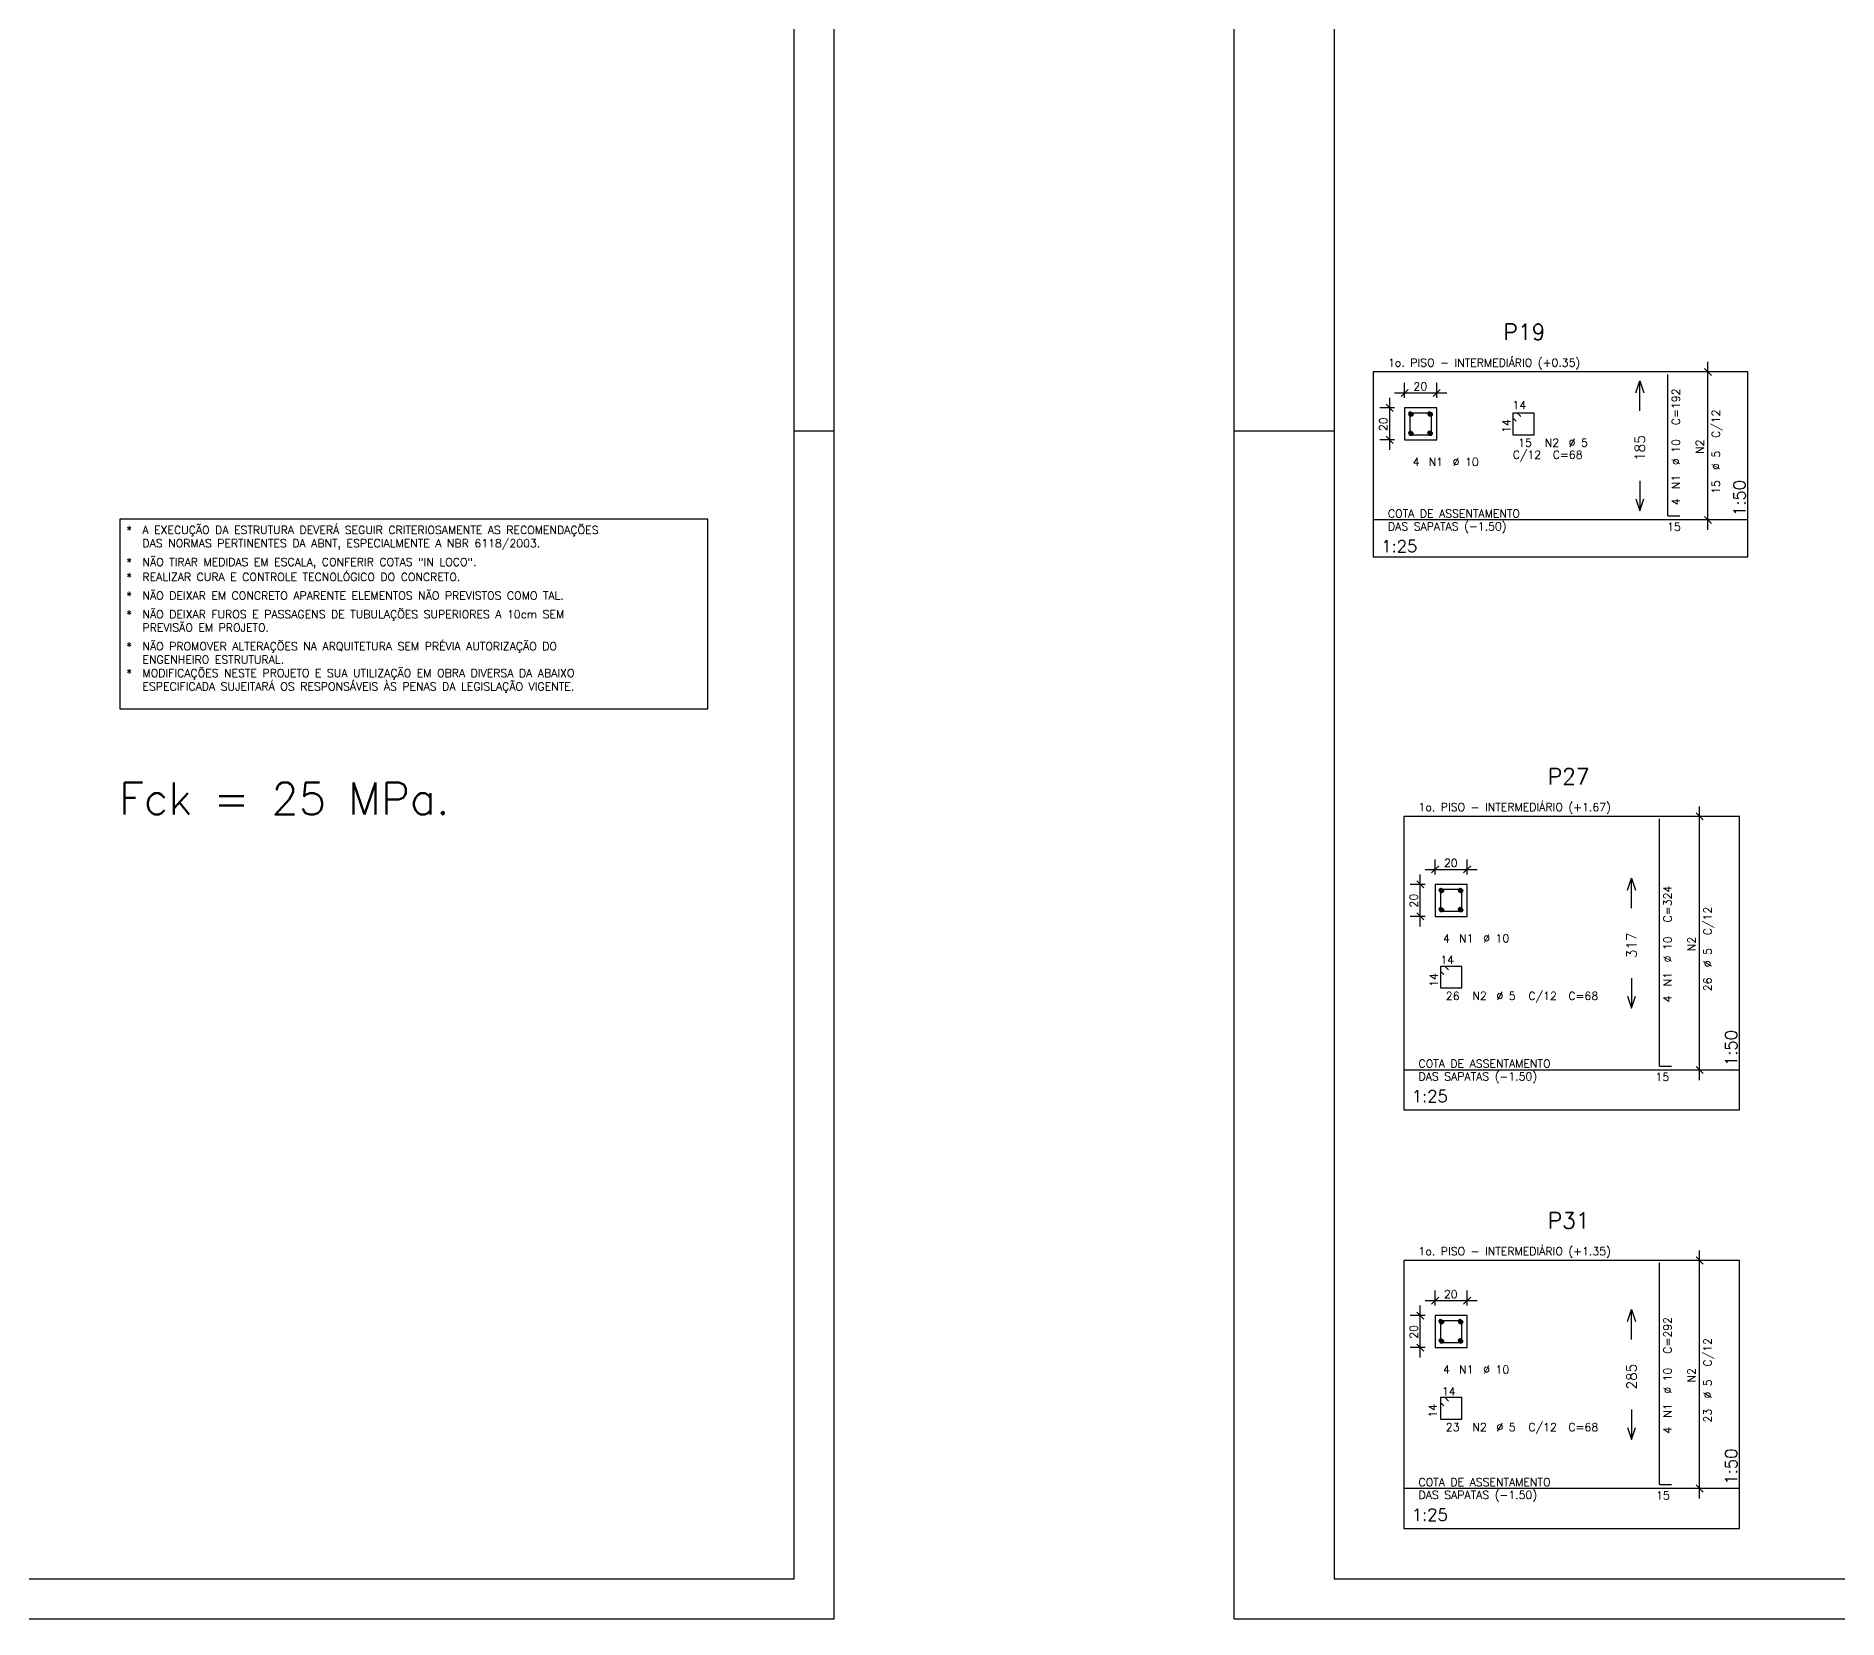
# Model space of a CAD drawing. Extents: x 797 to 1056, y -75 to 15.
# Drawn here: x 846.03 to 868.56, y -26.56 to -6.78 of the extents above; entities that cross this region are included whole.
import ezdxf

# ---------------------------------------------------------------- set-up
doc = ezdxf.new("R2010")
doc.units = 0
doc.header["$MEASUREMENT"] = 0
doc.linetypes.add('ESTILO_TQS_0001', pattern=[1, 0.7, -0.3])
for name, color, linetype in [('06', 6, 'CONTINUOUS'), ('1', 2, 'CONTINUOUS'), ('2', 4, 'CONTINUOUS'), ('3', 8, 'CONTINUOUS'), ('4', 1, 'CONTINUOUS'), ('5', 5, 'CONTINUOUS'), ('CERCADURA', 7, 'CONTINUOUS')]:
    doc.layers.add(name, color=color, linetype=linetype)
doc.styles.get("Standard").update_dxf_attribs({"font": 'ROMANS.SHX'})

msp = doc.modelspace()

# ---------------------------------------------------------------- linework, layer by layer
at = {"layer": '06'}
for p, q in [((855.51, -26.063), (855.51, 14.987)), ((862.26, 2.637), (862.26, -26.063)), ((797.81, -26.063), (855.51, -26.063)), ((862.26, -26.063), (902.56, -26.063))]:
    msp.add_line(p, q, dxfattribs=at)
at = {"layer": '1', "linetype": 'Continuous'}
for p, q in [((863.188, -11.5), (863.216, -11.472)), ((863.188, -11.493), (863.209, -11.472)), ((863.189, -11.506), (863.221, -11.473)), ((863.191, -11.511), (863.226, -11.476)), ((863.195, -11.514), (863.23, -11.479)), ((863.196, -11.509), (863.225, -11.481)), ((863.196, -11.502), (863.218, -11.481)), ((863.198, -11.515), (863.23, -11.482)), ((863.198, -11.518), (863.233, -11.483)), ((863.2, -11.519), (863.235, -11.485)), ((863.428, -11.5), (863.456, -11.472)), ((863.428, -11.493), (863.449, -11.472)), ((863.429, -11.506), (863.461, -11.473)), ((863.431, -11.511), (863.466, -11.476)), ((863.435, -11.514), (863.47, -11.479)), ((863.436, -11.509), (863.465, -11.481)), ((863.436, -11.502), (863.458, -11.481)), ((863.438, -11.515), (863.47, -11.482)), ((863.438, -11.518), (863.473, -11.483)), ((863.44, -11.519), (863.475, -11.485)), ((863.203, -11.52), (863.236, -11.488)), ((863.203, -11.523), (863.239, -11.488)), ((863.207, -11.526), (863.242, -11.492)), ((863.209, -11.522), (863.237, -11.493)), ((863.212, -11.529), (863.244, -11.496)), ((863.216, -11.522), (863.237, -11.5)), ((863.218, -11.53), (863.246, -11.502)), ((863.225, -11.53), (863.246, -11.509)), ((863.443, -11.52), (863.476, -11.488)), ((863.443, -11.523), (863.479, -11.488)), ((863.447, -11.526), (863.482, -11.492)), ((863.449, -11.522), (863.477, -11.493)), ((863.452, -11.529), (863.484, -11.496)), ((863.456, -11.522), (863.477, -11.5)), ((863.458, -11.53), (863.486, -11.502)), ((863.465, -11.53), (863.486, -11.509)), ((863.188, -11.74), (863.216, -11.712)), ((863.188, -11.733), (863.209, -11.712)), ((863.189, -11.746), (863.221, -11.713)), ((863.191, -11.751), (863.226, -11.716)), ((863.195, -11.754), (863.23, -11.719)), ((863.196, -11.749), (863.225, -11.721)), ((863.196, -11.742), (863.218, -11.721)), ((863.198, -11.755), (863.23, -11.722)), ((863.198, -11.758), (863.233, -11.723)), ((863.2, -11.759), (863.235, -11.725)), ((863.203, -11.76), (863.236, -11.728)), ((863.203, -11.763), (863.239, -11.728)), ((863.207, -11.766), (863.242, -11.732)), ((863.209, -11.762), (863.237, -11.733)), ((863.212, -11.769), (863.244, -11.736)), ((863.216, -11.762), (863.237, -11.74)), ((863.218, -11.77), (863.246, -11.742)), ((863.225, -11.77), (863.246, -11.749)), ((863.428, -11.74), (863.456, -11.712)), ((863.428, -11.733), (863.449, -11.712)), ((863.429, -11.746), (863.461, -11.713)), ((863.431, -11.751), (863.466, -11.716)), ((863.435, -11.754), (863.47, -11.719)), ((863.436, -11.749), (863.465, -11.721)), ((863.436, -11.742), (863.458, -11.721)), ((863.438, -11.755), (863.47, -11.722)), ((863.438, -11.758), (863.473, -11.723)), ((863.44, -11.759), (863.475, -11.725)), ((863.443, -11.76), (863.476, -11.728)), ((863.443, -11.763), (863.479, -11.728)), ((863.447, -11.766), (863.482, -11.732)), ((863.449, -11.762), (863.477, -11.733)), ((863.452, -11.769), (863.484, -11.736)), ((863.456, -11.762), (863.477, -11.74)), ((863.458, -11.77), (863.486, -11.742)), ((863.465, -11.77), (863.486, -11.749)), ((863.569, -17.456), (863.597, -17.427)), ((863.569, -17.449), (863.59, -17.427)), ((863.57, -17.461), (863.603, -17.429)), ((863.573, -17.466), (863.607, -17.431)), ((863.576, -17.47), (863.611, -17.435)), ((863.578, -17.465), (863.606, -17.436)), ((863.578, -17.457), (863.599, -17.436)), ((863.579, -17.47), (863.612, -17.438)), ((863.58, -17.473), (863.614, -17.438)), ((863.582, -17.475), (863.616, -17.44)), ((863.584, -17.475), (863.617, -17.443)), ((863.585, -17.479), (863.62, -17.443)), ((863.589, -17.482), (863.623, -17.447)), ((863.59, -17.477), (863.618, -17.449)), ((863.593, -17.484), (863.626, -17.452)), ((863.597, -17.477), (863.618, -17.456)), ((863.599, -17.486), (863.627, -17.457)), ((863.606, -17.486), (863.627, -17.465)), ((863.809, -17.456), (863.837, -17.427)), ((863.809, -17.449), (863.83, -17.427)), ((863.81, -17.461), (863.843, -17.429)), ((863.813, -17.466), (863.847, -17.431)), ((863.816, -17.47), (863.851, -17.435)), ((863.818, -17.465), (863.846, -17.436)), ((863.818, -17.457), (863.839, -17.436)), ((863.819, -17.47), (863.852, -17.438)), ((863.82, -17.473), (863.854, -17.438)), ((863.822, -17.475), (863.856, -17.44)), ((863.824, -17.475), (863.857, -17.443)), ((863.825, -17.479), (863.86, -17.443)), ((863.829, -17.482), (863.863, -17.447)), ((863.83, -17.477), (863.858, -17.449)), ((863.833, -17.484), (863.866, -17.452)), ((863.837, -17.477), (863.858, -17.456)), ((863.839, -17.486), (863.867, -17.457)), ((863.846, -17.486), (863.867, -17.465)), ((863.569, -17.696), (863.597, -17.667)), ((863.569, -17.689), (863.59, -17.667)), ((863.57, -17.701), (863.603, -17.669)), ((863.573, -17.706), (863.607, -17.671)), ((863.576, -17.71), (863.611, -17.675)), ((863.578, -17.705), (863.606, -17.676)), ((863.578, -17.697), (863.599, -17.676)), ((863.579, -17.71), (863.612, -17.678)), ((863.58, -17.713), (863.614, -17.678)), ((863.582, -17.715), (863.616, -17.68)), ((863.584, -17.715), (863.617, -17.683)), ((863.585, -17.719), (863.62, -17.683)), ((863.589, -17.722), (863.623, -17.687)), ((863.59, -17.717), (863.618, -17.689)), ((863.593, -17.724), (863.626, -17.692)), ((863.597, -17.717), (863.618, -17.696)), ((863.599, -17.726), (863.627, -17.697)), ((863.606, -17.726), (863.627, -17.705)), ((863.809, -17.696), (863.837, -17.667)), ((863.809, -17.689), (863.83, -17.667)), ((863.81, -17.701), (863.843, -17.669)), ((863.813, -17.706), (863.847, -17.671)), ((863.816, -17.71), (863.851, -17.675)), ((863.818, -17.705), (863.846, -17.676)), ((863.818, -17.697), (863.839, -17.676)), ((863.819, -17.71), (863.852, -17.678)), ((863.82, -17.713), (863.854, -17.678)), ((863.822, -17.715), (863.856, -17.68)), ((863.824, -17.715), (863.857, -17.683)), ((863.825, -17.719), (863.86, -17.683)), ((863.829, -17.722), (863.863, -17.687)), ((863.83, -17.717), (863.858, -17.689)), ((863.833, -17.724), (863.866, -17.692)), ((863.837, -17.717), (863.858, -17.696)), ((863.839, -17.726), (863.867, -17.697)), ((863.846, -17.726), (863.867, -17.705)), ((863.569, -22.846), (863.597, -22.818)), ((863.569, -22.839), (863.59, -22.818)), ((863.57, -22.852), (863.603, -22.819)), ((863.573, -22.856), (863.607, -22.822)), ((863.576, -22.86), (863.611, -22.825)), ((863.578, -22.855), (863.606, -22.827)), ((863.578, -22.848), (863.599, -22.827)), ((863.579, -22.86), (863.612, -22.828)), ((863.58, -22.863), (863.614, -22.829)), ((863.582, -22.865), (863.616, -22.83)), ((863.584, -22.866), (863.617, -22.833)), ((863.585, -22.869), (863.62, -22.834)), ((863.589, -22.872), (863.623, -22.838)), ((863.59, -22.867), (863.618, -22.839)), ((863.593, -22.875), (863.626, -22.842)), ((863.597, -22.867), (863.618, -22.846)), ((863.599, -22.876), (863.627, -22.848)), ((863.606, -22.876), (863.627, -22.855)), ((863.809, -22.846), (863.837, -22.818)), ((863.809, -22.839), (863.83, -22.818)), ((863.81, -22.852), (863.843, -22.819)), ((863.813, -22.856), (863.847, -22.822)), ((863.816, -22.86), (863.851, -22.825)), ((863.818, -22.855), (863.846, -22.827)), ((863.818, -22.848), (863.839, -22.827)), ((863.819, -22.86), (863.852, -22.828)), ((863.82, -22.863), (863.854, -22.829)), ((863.822, -22.865), (863.856, -22.83)), ((863.824, -22.866), (863.857, -22.833)), ((863.825, -22.869), (863.86, -22.834)), ((863.829, -22.872), (863.863, -22.838)), ((863.83, -22.867), (863.858, -22.839)), ((863.833, -22.875), (863.866, -22.842)), ((863.837, -22.867), (863.858, -22.846)), ((863.839, -22.876), (863.867, -22.848)), ((863.846, -22.876), (863.867, -22.855)), ((863.569, -23.086), (863.597, -23.058)), ((863.569, -23.079), (863.59, -23.058)), ((863.57, -23.092), (863.603, -23.059)), ((863.573, -23.096), (863.607, -23.062)), ((863.576, -23.1), (863.611, -23.065)), ((863.578, -23.095), (863.606, -23.067)), ((863.578, -23.088), (863.599, -23.067)), ((863.579, -23.1), (863.612, -23.068)), ((863.58, -23.103), (863.614, -23.069)), ((863.582, -23.105), (863.616, -23.07)), ((863.584, -23.106), (863.617, -23.073)), ((863.585, -23.109), (863.62, -23.074)), ((863.589, -23.112), (863.623, -23.078)), ((863.59, -23.107), (863.618, -23.079)), ((863.593, -23.115), (863.626, -23.082)), ((863.597, -23.107), (863.618, -23.086)), ((863.599, -23.116), (863.627, -23.088)), ((863.606, -23.116), (863.627, -23.095)), ((863.809, -23.086), (863.837, -23.058)), ((863.809, -23.079), (863.83, -23.058)), ((863.81, -23.092), (863.843, -23.059)), ((863.813, -23.096), (863.847, -23.062)), ((863.816, -23.1), (863.851, -23.065)), ((863.818, -23.095), (863.846, -23.067)), ((863.818, -23.088), (863.839, -23.067)), ((863.819, -23.1), (863.852, -23.068)), ((863.82, -23.103), (863.854, -23.069)), ((863.822, -23.105), (863.856, -23.07)), ((863.824, -23.106), (863.857, -23.073)), ((863.825, -23.109), (863.86, -23.074)), ((863.829, -23.112), (863.863, -23.078)), ((863.83, -23.107), (863.858, -23.079)), ((863.833, -23.115), (863.866, -23.082)), ((863.837, -23.107), (863.858, -23.086)), ((863.839, -23.116), (863.867, -23.088)), ((863.846, -23.116), (863.867, -23.095))]:
    msp.add_line(p, q, dxfattribs=at)
at = {"layer": '1', "linetype": 'ESTILO_TQS_0001'}
for points in [[(866.031, -11.239), (866.081, -11.089), (866.131, -11.239)], [(866.081, -11.464), (866.081, -11.089)], [(866.081, -12.339), (866.081, -12.714)], [(866.031, -12.564), (866.081, -12.714), (866.131, -12.564)], [(865.927, -17.455), (865.977, -17.305), (866.027, -17.455)], [(865.977, -17.68), (865.977, -17.305)], [(865.977, -18.555), (865.977, -18.93)], [(865.927, -18.78), (865.977, -18.93), (866.027, -18.78)], [(865.927, -22.845), (865.977, -22.695), (866.027, -22.845)], [(865.977, -23.07), (865.977, -22.695)], [(865.977, -23.945), (865.977, -24.32)], [(865.927, -24.17), (865.977, -24.32), (866.027, -24.17)]]:
    msp.add_lwpolyline(points, dxfattribs=at)
at = {"layer": '1', "linetype": 'Continuous'}
for points in [[(863.141, -11.826), (863.541, -11.826), (863.541, -11.426), (863.141, -11.426), (863.141, -11.826)], [(854.431, -12.818), (847.082, -12.818), (847.082, -15.186), (854.431, -15.186), (854.431, -12.818)], [(863.522, -17.781), (863.922, -17.781), (863.922, -17.381), (863.522, -17.381), (863.522, -17.781)], [(863.522, -23.171), (863.922, -23.171), (863.922, -22.771), (863.522, -22.771), (863.522, -23.171)]]:
    msp.add_lwpolyline(points, dxfattribs=at)
for centre, radius in [((863.221, -11.506), 0.025), ((863.461, -11.506), 0.025), ((863.221, -11.506), 0.0125), ((863.461, -11.506), 0.0125), ((863.221, -11.746), 0.025), ((863.221, -11.746), 0.0125), ((863.461, -11.746), 0.025), ((863.461, -11.746), 0.0125), ((863.602, -17.461), 0.025), ((863.602, -17.461), 0.0125), ((863.842, -17.461), 0.025), ((863.842, -17.461), 0.0125), ((863.602, -17.701), 0.025), ((863.602, -17.701), 0.0125), ((863.842, -17.701), 0.025), ((863.842, -17.701), 0.0125), ((863.602, -22.851), 0.025), ((863.602, -22.851), 0.0125), ((863.842, -22.851), 0.025), ((863.842, -22.851), 0.0125), ((863.602, -23.091), 0.025), ((863.602, -23.091), 0.0125), ((863.842, -23.091), 0.025), ((863.842, -23.091), 0.0125)]:
    msp.add_circle(centre, radius, dxfattribs=at)
at = {"layer": '2', "linetype": 'Continuous'}
for p, q in [((866.975, -11.021), (866.887, -10.933)), ((866.931, -12.952), (866.931, -10.852)), ((866.931, -10.977), (866.931, -10.977)), ((863.016, -11.238), (863.666, -11.238)), ((863.097, -11.282), (863.185, -11.194)), ((863.141, -11.301), (863.141, -11.113)), ((863.497, -11.282), (863.585, -11.194)), ((863.541, -11.301), (863.541, -11.113)), ((863.016, -11.426), (862.829, -11.426)), ((862.998, -11.47), (862.909, -11.381)), ((862.954, -11.951), (862.954, -11.301)), ((863.141, -11.426), (863.141, -11.426)), ((863.141, -11.426), (863.141, -11.426)), ((863.541, -11.426), (863.541, -11.426)), ((863.016, -11.826), (862.829, -11.826)), ((862.998, -11.87), (862.909, -11.781)), ((863.141, -11.826), (863.141, -11.826)), ((866.975, -12.871), (866.887, -12.783)), ((866.931, -12.827), (866.931, -12.827)), ((866.827, -19.827), (866.827, -16.407)), ((866.872, -16.576), (866.783, -16.488)), ((866.827, -16.532), (866.827, -16.532)), ((863.522, -17.256), (863.522, -17.069)), ((863.922, -17.256), (863.922, -17.069)), ((863.379, -17.425), (863.291, -17.337)), ((863.335, -17.906), (863.335, -17.256)), ((863.397, -17.194), (864.047, -17.194)), ((863.478, -17.238), (863.567, -17.149)), ((863.878, -17.238), (863.967, -17.149)), ((863.397, -17.381), (863.21, -17.381)), ((863.522, -17.381), (863.522, -17.381)), ((863.522, -17.381), (863.522, -17.381)), ((863.922, -17.381), (863.922, -17.381)), ((863.397, -17.781), (863.21, -17.781)), ((863.379, -17.825), (863.291, -17.737)), ((863.522, -17.781), (863.522, -17.781)), ((866.872, -19.746), (866.783, -19.658)), ((866.827, -19.702), (866.827, -19.702)), ((866.872, -22.127), (866.783, -22.038)), ((866.827, -25.058), (866.827, -21.958)), ((866.827, -22.083), (866.827, -22.083)), ((863.522, -22.646), (863.522, -22.459)), ((863.922, -22.646), (863.922, -22.459)), ((863.379, -22.816), (863.291, -22.727)), ((863.335, -23.296), (863.335, -22.646)), ((863.397, -22.584), (864.047, -22.584)), ((863.478, -22.628), (863.567, -22.54)), ((863.878, -22.628), (863.967, -22.54)), ((863.397, -22.771), (863.21, -22.771)), ((863.522, -22.771), (863.522, -22.771)), ((863.522, -22.771), (863.522, -22.771)), ((863.922, -22.771), (863.922, -22.771)), ((863.397, -23.171), (863.21, -23.171)), ((863.379, -23.216), (863.291, -23.127)), ((863.522, -23.171), (863.522, -23.171)), ((866.872, -24.977), (866.783, -24.888)), ((866.827, -24.933), (866.827, -24.933))]:
    msp.add_line(p, q, dxfattribs=at)
for points in [[(862.749, -13.288), (867.431, -13.288), (867.431, -10.977), (862.749, -10.977), (862.749, -13.288)], [(863.206, -11.491), (863.206, -11.761), (863.476, -11.761), (863.476, -11.491), (863.206, -11.491)], [(867.431, -12.827), (862.749, -12.827)], [(863.13, -20.198), (867.327, -20.198), (867.327, -16.532), (863.13, -16.532), (863.13, -20.198)], [(863.587, -17.446), (863.587, -17.716), (863.857, -17.716), (863.857, -17.446), (863.587, -17.446)], [(867.327, -19.702), (863.13, -19.702)], [(863.13, -25.434), (867.327, -25.434), (867.327, -22.083), (863.13, -22.083), (863.13, -25.434)], [(863.587, -22.836), (863.587, -23.106), (863.857, -23.106), (863.857, -22.836), (863.587, -22.836)], [(867.327, -24.933), (863.13, -24.933)]]:
    msp.add_lwpolyline(points, dxfattribs=at)
at = {"layer": '4', "linetype": 'Continuous'}
for p, q in [((866.431, -12.777), (866.431, -11.007)), ((866.431, -12.777), (866.581, -12.777)), ((866.327, -19.652), (866.327, -16.562)), ((866.327, -19.652), (866.477, -19.652)), ((866.327, -24.883), (866.327, -22.113)), ((866.327, -24.883), (866.477, -24.883))]:
    msp.add_line(p, q, dxfattribs=at)
for points in [[(864.594, -11.533), (864.551, -11.491), (864.491, -11.491), (864.491, -11.761), (864.761, -11.761), (864.761, -11.491), (864.491, -11.491), (864.491, -11.551), (864.534, -11.593)], [(863.69, -18.448), (863.647, -18.406), (863.587, -18.406), (863.587, -18.676), (863.857, -18.676), (863.857, -18.406), (863.587, -18.406), (863.587, -18.466), (863.63, -18.508)], [(863.69, -23.839), (863.647, -23.796), (863.587, -23.796), (863.587, -24.066), (863.857, -24.066), (863.857, -23.796), (863.587, -23.796), (863.587, -23.856), (863.63, -23.899)]]:
    msp.add_lwpolyline(points, dxfattribs=at)
at = {"layer": 'CERCADURA'}
for p, q in [((856.01, -26.563), (856.01, 15.487)), ((861.01, -26.563), (861.01, 3.137)), ((855.51, -11.713), (856.01, -11.713)), ((861.01, -11.713), (862.26, -11.713)), ((796.56, -26.563), (856.01, -26.563)), ((861.01, -26.563), (903.06, -26.563))]:
    msp.add_line(p, q, dxfattribs=at)

# ---------------------------------------------------------------- texts
at = {"layer": '1', "linetype": 'Continuous'}
for s, height, p in [('1', 0.005, (867.326, -10.977)), (' 14 ', 0.1, (864.42, -11.441)), (' 15', 0.1, (864.491, -11.911)), ('N2', 0.1, (864.891, -11.911)), ('%%c 5', 0.1, (865.191, -11.911)), ('C/12', 0.1, (864.491, -12.061)), ('C=68', 0.1, (864.991, -12.061)), ('0', 0.005, (867.326, -12.827)), ('*', 0.1, (847.165, -13.002)), ('A EXECUÇÃO DA ESTRUTURA DEVERÁ SEGUIR CRITERIOSAMENTE AS RECOMENDAÇÕES', 0.1, (847.365, -13.002)), ('DAS NORMAS PERTINENTES DA ABNT, ESPECIALMENTE A NBR 6118/2003.', 0.1, (847.365, -13.168)), (' 15 ', 0.1, (866.352, -12.961)), ('NÃO TIRAR MEDIDAS EM ESCALA, CONFERIR COTAS "IN LOCO".', 0.1, (847.365, -13.402)), ('*', 0.1, (847.165, -13.402)), ('*', 0.1, (847.165, -13.589)), ('REALIZAR CURA E CONTROLE TECNOLÓGICO DO CONCRETO.', 0.1, (847.365, -13.589)), ('*', 0.1, (847.165, -13.822)), ('NÃO DEIXAR EM CONCRETO APARENTE ELEMENTOS NÃO PREVISTOS COMO TAL.', 0.1, (847.365, -13.822)), ('*', 0.1, (847.165, -14.055)), ('NÃO DEIXAR FUROS E PASSAGENS DE TUBULAÇÕES SUPERIORES A 10cm SEM', 0.1, (847.365, -14.055)), ('PREVISÃO EM PROJETO.', 0.1, (847.365, -14.222)), ('*', 0.1, (847.165, -14.455)), ('NÃO PROMOVER ALTERAÇÕES NA ARQUITETURA SEM PRÉVIA AUTORIZAÇÃO DO', 0.1, (847.365, -14.455)), ('ENGENHEIRO ESTRUTURAL.', 0.1, (847.365, -14.622)), ('*', 0.1, (847.165, -14.791)), ('MODIFICAÇÕES NESTE PROJETO E SUA UTILIZAÇÃO EM OBRA DIVERSA DA ABAIXO', 0.1, (847.365, -14.791)), ('ESPECIFICADA SUJEITARÁ OS RESPONSÁVEIS ÀS PENAS DA LEGISLAÇÃO VIGENTE.', 0.1, (847.365, -14.958)), ('1', 0.005, (867.222, -16.532)), (' 14 ', 0.1, (863.518, -18.375)), (' 26', 0.1, (863.587, -18.826)), ('N2', 0.1, (863.987, -18.826)), ('%%c 5', 0.1, (864.287, -18.826)), ('C/12', 0.1, (864.687, -18.826)), ('C=68', 0.1, (865.187, -18.826)), (' 15 ', 0.1, (866.207, -19.839)), ('0', 0.005, (867.222, -19.702)), ('1', 0.005, (867.222, -22.083)), (' 14 ', 0.1, (863.538, -23.768)), ('C/12', 0.1, (864.687, -24.216)), (' 23', 0.1, (863.587, -24.216)), ('N2', 0.1, (863.987, -24.216)), ('%%c 5', 0.1, (864.287, -24.216)), ('C=68', 0.1, (865.187, -24.216)), (' 15 ', 0.1, (866.214, -25.069)), ('0', 0.005, (867.222, -24.933))]:
    msp.add_text(s, height=height, dxfattribs=at).set_placement(p)
for s, p in [('C=192', (866.581, -11.642)), (' 14 ', (864.463, -11.807)), ('%%c 10', (866.581, -12.142)), ('N1', (866.581, -12.442)), ('4', (866.581, -12.642)), ('C=324', (866.477, -17.857)), ('%%c 10', (866.477, -18.357)), (' 14 ', (863.557, -18.732)), ('N1', (866.477, -18.657)), ('4', (866.477, -18.857)), ('C=292', (866.477, -23.248)), ('%%c 10', (866.477, -23.748)), (' 14 ', (863.545, -24.116)), ('N1', (866.477, -24.048)), ('4', (866.477, -24.248))]:
    msp.add_text(s, height=0.1, rotation=90, dxfattribs=at).set_placement(p)
at = {"layer": '1', "linetype": 'ESTILO_TQS_0001'}
for s, height, p in [('185', 0.125, (866.144, -12.089)), ('1:50', 0.15, (867.401, -12.777)), ('317', 0.125, (866.04, -18.305)), ('1:50', 0.15, (867.297, -19.652)), ('285', 0.125, (866.04, -23.695)), ('1:50', 0.15, (867.297, -24.883))]:
    msp.add_text(s, height=height, rotation=90, dxfattribs=at).set_placement(p)
for p in [(862.849, -13.229), (863.23, -20.104), (863.23, -25.335)]:
    msp.add_text('1:25', height=0.15, dxfattribs=at).set_placement(p)
at = {"layer": '2', "linetype": 'Continuous'}
for s, p in [('20', (863.251, -11.208)), ('4', (863.241, -12.151)), ('N1', (863.441, -12.151)), ('%%c 10', (863.741, -12.151)), ('20', (863.632, -17.164)), ('4', (863.622, -18.106)), ('N1', (863.822, -18.106)), ('%%c 10', (864.122, -18.106)), ('20', (863.632, -22.554)), ('4', (863.622, -23.496)), ('N1', (863.822, -23.496)), ('%%c 10', (864.122, -23.496))]:
    msp.add_text(s, height=0.1, dxfattribs=at).set_placement(p)
for s, p in [('C/12', (867.081, -11.802)), ('20', (862.924, -11.716)), ('N2', (866.881, -12.002)), ('%%c 5', (867.081, -12.202)), ('15', (867.081, -12.502)), ('20', (863.305, -17.671)), ('C/12', (866.977, -18.017)), ('N2', (866.777, -18.217)), ('%%c 5', (866.977, -18.417)), ('26', (866.977, -18.717)), ('20', (863.305, -23.061)), ('C/12', (866.977, -23.408)), ('N2', (866.777, -23.608)), ('%%c 5', (866.977, -23.808)), ('23', (866.977, -24.108))]:
    msp.add_text(s, height=0.1, rotation=90, dxfattribs=at).set_placement(p)
at = {"layer": '3', "linetype": 'Continuous'}
for s, p in [('1o. PISO - INTERMEDIÁRIO (+0.35)', (862.932, -10.911)), ('COTA DE ASSENTAMENTO', (862.932, -12.797)), ('DAS SAPATAS (-1.50)', (862.932, -12.957)), ('1o. PISO - INTERMEDIÁRIO (+1.67)', (863.314, -16.466)), ('COTA DE ASSENTAMENTO', (863.314, -19.672)), ('DAS SAPATAS (-1.50)', (863.314, -19.832)), ('1o. PISO - INTERMEDIÁRIO (+1.35)', (863.314, -22.017)), ('COTA DE ASSENTAMENTO', (863.314, -24.903)), ('DAS SAPATAS (-1.50)', (863.314, -25.063))]:
    msp.add_text(s, height=0.1, dxfattribs=at).set_placement(p)
at = {"layer": '5', "linetype": 'Continuous'}
for s, p in [('P19', (864.377, -10.577)), ('P27', (864.929, -16.132)), ('P31', (864.929, -21.683))]:
    msp.add_text(s, height=0.2, dxfattribs=at).set_placement(p)
at = {"layer": '5', "linetype": 'Continuous', "insert": (847.073, -16.109), "char_height": 0.4, "width": 8.13233, "attachment_point": 1}
msp.add_mtext('Fck = 25 MPa.', dxfattribs=at)

doc.saveas('drawing.dxf')
